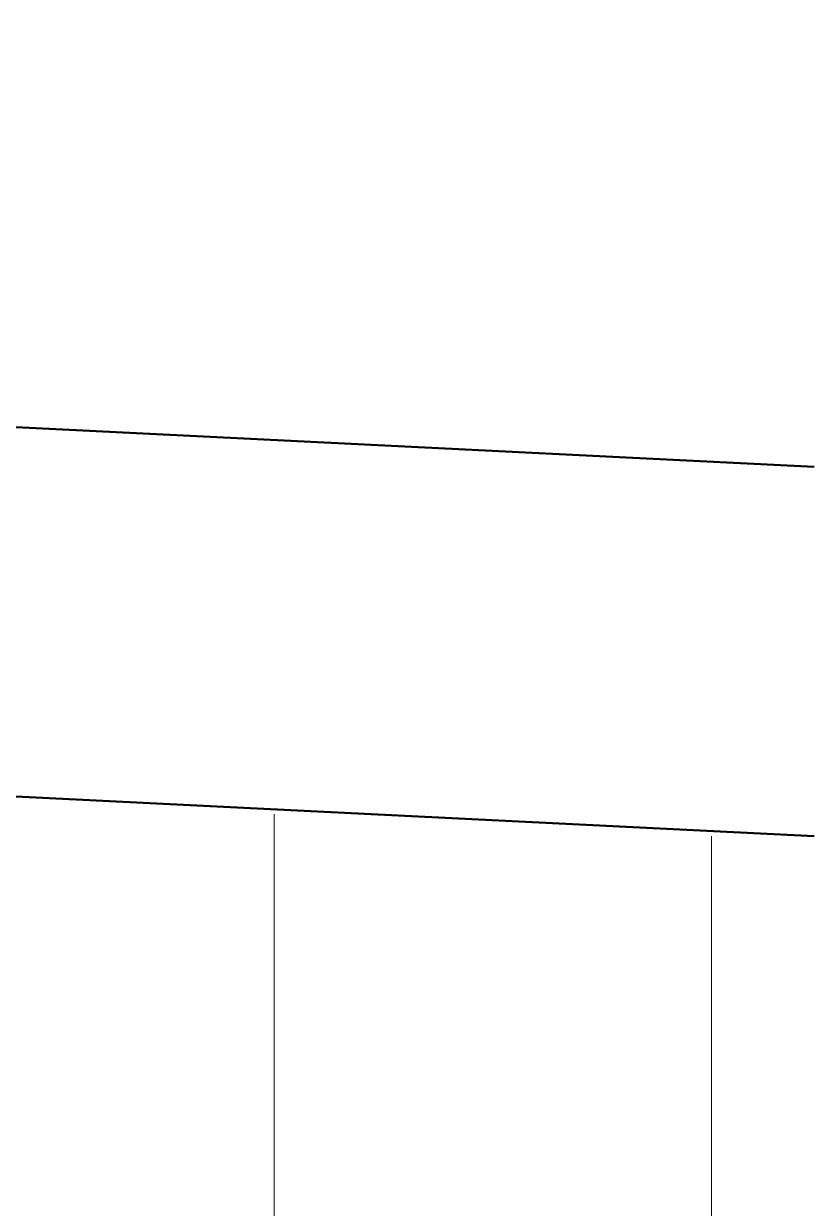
# Model space of a CAD drawing. Header units: metres. Extents: x 10 to 831, y 10 to 584.
# Drawn here: x 361.72 to 366, y 289.59 to 296 of the extents above; entities that cross this region are included whole.
import ezdxf

# ---------------------------------------------------------------- set-up
doc = ezdxf.new("R2010")
doc.units = ezdxf.units.M
doc.layers.add('CUT', color=7, linetype='Continuous', lineweight=50)
doc.layers.add('VIS', color=8, linetype='Continuous', lineweight=13)

msp = doc.modelspace()

# ---------------------------------------------------------------- linework, layer by layer
at = {"layer": 'CUT'}
for p, q in [((318, 296.002), (366, 293.6019)), ((366, 291.6021), (318, 294.002))]:
    msp.add_line(p, q, dxfattribs=at)
at = {"layer": 'VIS'}
for p, q in [((366, 293.6019), (318, 296.002)), ((347.3044, 294.5368), (363.0504, 293.7496)), ((356.1168, 294.096), (366, 293.6022)), ((356.4164, 294.0812), (366, 293.602)), ((366, 291.6021), (318, 294.002)), ((359.5672, 293.9236), (361.8404, 293.81)), ((359.8488, 293.9096), (366, 293.602)), ((359.9564, 293.904), (362.4816, 293.778)), ((360.7592, 293.864), (361.7572, 293.814)), ((360.8228, 293.8608), (361.8068, 293.8116)), ((360.8516, 293.8596), (361.848, 293.8096)), ((361.2476, 293.8396), (361.8416, 293.81)), ((361.2556, 293.8392), (361.8536, 293.8092)), ((361.3032, 293.8368), (361.8956, 293.8072)), ((361.354, 293.8344), (361.9056, 293.8068)), ((363.9824, 293.7028), (361.3972, 293.832)), ((361.3984, 293.832), (362.3752, 293.7832)), ((361.3996, 293.832), (361.9992, 293.802)), ((362.0072, 293.8016), (361.4168, 293.8312)), ((361.4188, 293.8312), (362.0184, 293.8012)), ((361.4628, 293.8288), (362.028, 293.8008)), ((361.4708, 293.8284), (362.8692, 293.7584)), ((361.5372, 293.8252), (362.1304, 293.7956)), ((361.564, 293.824), (361.7564, 293.814)), ((361.5788, 293.8232), (361.7744, 293.8132)), ((361.586, 293.8228), (361.7856, 293.8128)), ((361.5996, 293.822), (362.1976, 293.792)), ((361.6068, 293.8216), (361.8064, 293.8116)), ((363.0416, 293.75), (361.6428, 293.82)), ((361.6544, 293.8192), (361.8484, 293.8096)), ((361.684, 293.818), (362.1128, 293.7964)), ((361.9248, 293.8056), (361.7268, 293.8156)), ((361.7268, 293.8156), (361.9084, 293.8064)), ((361.742, 293.8148), (362.3348, 293.7852)), ((361.7452, 293.8148), (362.6108, 293.7716)), ((361.7516, 293.8144), (362.6892, 293.7676)), ((361.7608, 293.814), (361.9048, 293.8068)), ((361.962, 293.804), (361.7624, 293.814)), ((361.7656, 293.8136), (361.9644, 293.8036)), ((361.7772, 293.8132), (362.3772, 293.7832)), ((361.9828, 293.8028), (361.7828, 293.8128)), ((361.7832, 293.8128), (362.3776, 293.7832)), ((361.984, 293.8028), (361.7844, 293.8128)), ((361.7912, 293.8124), (361.9912, 293.8024)), ((361.8068, 293.8116), (366, 293.6019)), ((361.8076, 293.8116), (362.5536, 293.7744)), ((361.9848, 293.8028), (361.8084, 293.8116)), ((361.8088, 293.8116), (361.9828, 293.8028)), ((361.8156, 293.8112), (362.0156, 293.8012)), ((361.8212, 293.8108), (362.0132, 293.8012)), ((361.83, 293.8104), (362.03, 293.8004)), ((361.8364, 293.81), (362.0364, 293.8)), ((361.8392, 293.81), (362.0392, 293.8)), ((361.8424, 293.81), (363.6408, 293.72)), ((361.8488, 293.8096), (362.44, 293.78)), ((361.8508, 293.8096), (362.044, 293.8)), ((361.8592, 293.8092), (362.0592, 293.7992)), ((361.8712, 293.8084), (362.4704, 293.7784)), ((361.8812, 293.808), (362.0372, 293.8)), ((361.8844, 293.8076), (362.0844, 293.7976)), ((361.8892, 293.8076), (362.0888, 293.7976)), ((361.902, 293.8068), (362.5008, 293.7768)), ((361.9096, 293.8064), (362.1056, 293.7968)), ((362.1384, 293.7952), (361.9388, 293.8052)), ((361.9412, 293.8048), (362.54, 293.7748)), ((362.1436, 293.7948), (361.9444, 293.8048)), ((361.9476, 293.8048), (362.1472, 293.7948)), ((361.9556, 293.8044), (362.4108, 293.7816)), ((361.9592, 293.804), (362.1568, 293.794)), ((361.962, 293.804), (362.162, 293.794)), ((361.9728, 293.8032), (362.5684, 293.7736)), ((362.0232, 293.8008), (362.2228, 293.7908)), ((362.028, 293.8004), (362.1844, 293.7928)), ((362.0596, 293.7992), (362.21, 293.7916)), ((362.0656, 293.7988), (362.6396, 293.77)), ((362.092, 293.7976), (362.2412, 293.79)), ((362.2956, 293.7872), (362.0968, 293.7972)), ((362.102, 293.7968), (362.256, 293.7892)), ((362.1156, 293.7964), (362.842, 293.76)), ((362.116, 293.796), (363.0044, 293.7516)), ((362.1316, 293.7956), (363.1684, 293.7436)), ((362.3264, 293.7856), (362.1604, 293.794)), ((362.1644, 293.7936), (362.68, 293.768)), ((362.1752, 293.7932), (362.6404, 293.77)), ((362.1796, 293.7932), (362.3592, 293.784)), ((362.1904, 293.7924), (362.3568, 293.784)), ((362.1928, 293.7924), (363.9688, 293.7036)), ((362.1984, 293.792), (362.3576, 293.784)), ((362.2192, 293.7912), (362.4116, 293.7816)), ((362.2288, 293.7904), (365.2264, 293.6408)), ((362.2412, 293.79), (362.4284, 293.7804)), ((362.2596, 293.7892), (362.8556, 293.7592)), ((362.4552, 293.7792), (362.2604, 293.7888)), ((362.2612, 293.7888), (362.4612, 293.7788)), ((362.2864, 293.7876), (362.8716, 293.7584)), ((362.2968, 293.7872), (362.4876, 293.7776)), ((362.31, 293.7864), (362.9088, 293.7564)), ((362.314, 293.7864), (362.9132, 293.7564)), ((362.3336, 293.7852), (362.526, 293.7756)), ((362.3612, 293.784), (362.5568, 293.774)), ((362.3872, 293.7828), (362.584, 293.7728)), ((362.6064, 293.7716), (362.4156, 293.7812)), ((362.6292, 293.7704), (362.432, 293.7804)), ((362.4508, 293.7796), (362.65, 293.7696)), ((362.4512, 293.7796), (363.0492, 293.7496)), ((362.4568, 293.7792), (363.0084, 293.7516)), ((362.4816, 293.778), (363.0748, 293.7484)), ((362.5008, 293.7768), (362.6636, 293.7688)), ((362.5412, 293.7748), (362.9696, 293.7536)), ((362.7492, 293.7644), (362.5492, 293.7744)), ((362.5568, 293.774), (363.5568, 293.724)), ((362.5604, 293.774), (363.1576, 293.744)), ((362.5616, 293.774), (364.3616, 293.684)), ((362.5848, 293.7728), (366, 293.6019)), ((362.5884, 293.7724), (362.7804, 293.7628)), ((362.5952, 293.7724), (363.126, 293.7456)), ((362.618, 293.7712), (363.6176, 293.7212)), ((362.624, 293.7708), (362.8176, 293.7612)), ((362.6296, 293.7704), (363.2292, 293.7404)), ((362.6356, 293.7704), (363.2352, 293.7404)), ((362.6364, 293.77), (362.8364, 293.76)), ((362.654, 293.7692), (363.1232, 293.746)), ((362.6592, 293.7692), (362.8592, 293.7592)), ((362.6608, 293.7688), (362.8112, 293.7616)), ((363.1924, 293.7424), (362.6764, 293.768)), ((362.8876, 293.7576), (362.6876, 293.7676)), ((362.6884, 293.7676), (362.8884, 293.7576)), ((362.6884, 293.7676), (362.8376, 293.76)), ((362.6948, 293.7672), (362.8944, 293.7572)), ((362.718, 293.766), (362.872, 293.7584)), ((362.724, 293.766), (363.3172, 293.736)), ((362.9364, 293.7552), (362.7368, 293.7652)), ((362.7464, 293.7648), (362.946, 293.7548)), ((362.75, 293.7644), (363.7384, 293.7152)), ((362.94, 293.7552), (362.7604, 293.764)), ((362.7828, 293.7628), (363.3812, 293.7328)), ((362.7836, 293.7628), (364.5708, 293.6736)), ((362.7904, 293.7624), (364.1676, 293.6936)), ((362.796, 293.7624), (363.3944, 293.7324)), ((362.8036, 293.762), (363.0028, 293.752)), ((362.8172, 293.7612), (362.9988, 293.752)), ((362.8176, 293.7612), (362.9736, 293.7532)), ((362.8184, 293.7612), (363.0124, 293.7512)), ((362.8348, 293.7604), (362.9936, 293.7524)), ((362.8528, 293.7592), (363.0268, 293.7508)), ((362.8664, 293.7588), (363.3216, 293.736)), ((362.8824, 293.758), (363.8692, 293.7084)), ((362.9276, 293.7556), (363.1252, 293.7456)), ((362.9376, 293.7552), (363.1092, 293.7464)), ((362.9524, 293.7544), (363.1, 293.7468)), ((362.9588, 293.754), (363.158, 293.744)), ((364.6028, 293.672), (362.9608, 293.754)), ((363.1652, 293.7436), (362.9692, 293.7536)), ((362.97, 293.7536), (363.5352, 293.7252)), ((363.5704, 293.7236), (362.9708, 293.7536)), ((362.9908, 293.7524), (363.1908, 293.7424)), ((362.9912, 293.7524), (363.1788, 293.7432)), ((363.0056, 293.7516), (365.2044, 293.6416)), ((363.0476, 293.7496), (364.5364, 293.6752)), ((363.06, 293.7492), (363.632, 293.7204)), ((363.266, 293.7388), (363.0664, 293.7488)), ((363.0696, 293.7484), (363.2692, 293.7384)), ((363.0844, 293.7476), (363.28, 293.738)), ((363.1, 293.7472), (363.6988, 293.7172)), ((363.1032, 293.7468), (365.2196, 293.6412)), ((363.1224, 293.746), (363.2884, 293.7376)), ((363.1432, 293.7448), (363.3388, 293.7352)), ((363.1532, 293.7444), (363.3164, 293.736)), ((363.322, 293.736), (363.156, 293.744)), ((363.1644, 293.7436), (364.1572, 293.694)), ((363.1648, 293.7436), (363.3628, 293.734)), ((363.1892, 293.7424), (363.356, 293.7344)), ((363.1956, 293.7424), (363.7112, 293.7164)), ((363.2132, 293.7412), (364.1696, 293.6936)), ((363.4184, 293.7312), (363.2212, 293.7408)), ((363.2624, 293.7388), (364.3148, 293.6864)), ((363.4668, 293.7288), (363.2724, 293.7384)), ((363.2848, 293.7376), (363.434, 293.7304)), ((363.2996, 293.7372), (363.4492, 293.7296)), ((363.3344, 293.7352), (363.4884, 293.7276)), ((363.5004, 293.7268), (363.3436, 293.7348)), ((363.5468, 293.7248), (363.3468, 293.7348)), ((363.5492, 293.7244), (363.3492, 293.7344)), ((363.352, 293.7344), (364.3292, 293.6856)), ((363.356, 293.7344), (364.6988, 293.6672)), ((363.368, 293.7336), (363.9624, 293.704)), ((363.372, 293.7336), (363.5644, 293.7236)), ((363.3768, 293.7332), (363.9768, 293.7032)), ((363.3976, 293.732), (363.5908, 293.7224)), ((363.398, 293.732), (363.8264, 293.7108)), ((363.3984, 293.732), (364.398, 293.682)), ((363.4156, 293.7312), (364.1908, 293.6924)), ((363.618, 293.7212), (363.4204, 293.7308)), ((363.624, 293.7208), (363.4292, 293.7304)), ((363.4684, 293.7284), (363.668, 293.7184)), ((363.4708, 293.7284), (363.948, 293.7048)), ((363.4836, 293.728), (363.6832, 293.718)), ((363.488, 293.7276), (363.6876, 293.7176)), ((363.5076, 293.7268), (363.7072, 293.7168)), ((363.5124, 293.7264), (363.7124, 293.7164)), ((363.538, 293.7252), (364.1368, 293.6952)), ((363.544, 293.7248), (363.7256, 293.7156)), ((363.5488, 293.7244), (364.0708, 293.6984)), ((363.5552, 293.7244), (364.7364, 293.6652)), ((363.7376, 293.7152), (363.562, 293.724)), ((363.5676, 293.7236), (363.764, 293.7136)), ((363.5688, 293.7236), (364.2956, 293.6872)), ((363.7464, 293.7148), (363.5704, 293.7236)), ((363.5924, 293.7224), (363.7492, 293.7144)), ((363.6076, 293.7216), (363.7584, 293.714)), ((363.6096, 293.7216), (364.8968, 293.6572)), ((363.6132, 293.7212), (363.7612, 293.714)), ((363.642, 293.72), (364.6384, 293.67)), ((363.6468, 293.7196), (364.2448, 293.6896)), ((363.9052, 293.7068), (363.7072, 293.7168)), ((363.8672, 293.7088), (363.7132, 293.7164)), ((363.7184, 293.716), (363.916, 293.7064)), ((363.7412, 293.7148), (363.9288, 293.7056)), ((366, 293.6019), (363.7544, 293.7144)), ((363.7548, 293.7144), (364.352, 293.6844)), ((363.7772, 293.7132), (364.2324, 293.6904)), ((363.9812, 293.7028), (363.7816, 293.7128)), ((363.7904, 293.7124), (364.3904, 293.6824)), ((363.804, 293.7116), (366, 293.6019)), ((363.8056, 293.7116), (364.2948, 293.6872)), ((363.8088, 293.7116), (364.7952, 293.6624)), ((363.8224, 293.7108), (364.3416, 293.6848)), ((363.8284, 293.7104), (364.0284, 293.7004)), ((363.8364, 293.71), (364.0364, 293.7)), ((364.3768, 293.6832), (363.838, 293.71)), ((363.8384, 293.71), (363.986, 293.7028)), ((364.4112, 293.6816), (363.844, 293.7096)), ((363.8476, 293.7096), (364.4328, 293.6804)), ((363.8552, 293.7092), (364.3548, 293.6844)), ((363.8588, 293.7092), (364.0588, 293.6992)), ((363.8672, 293.7088), (364.0628, 293.6988)), ((363.8684, 293.7084), (364.0684, 293.6984)), ((363.8936, 293.7072), (364.4932, 293.6772)), ((363.8948, 293.7072), (366, 293.6019)), ((363.9104, 293.7064), (364.5036, 293.6768)), ((364.1036, 293.6968), (363.9172, 293.706)), ((363.9256, 293.7056), (364.1212, 293.696)), ((363.9276, 293.7056), (364.4792, 293.678)), ((364.1384, 293.6952), (363.9388, 293.7052)), ((364.132, 293.6952), (363.9416, 293.7048)), ((363.9504, 293.7044), (364.4128, 293.6812)), ((364.1284, 293.6956), (363.9716, 293.7036)), ((363.9796, 293.7032), (364.1792, 293.6932)), ((363.9928, 293.7024), (364.5912, 293.6724)), ((364, 293.702), (364.1996, 293.692)), ((364.0012, 293.702), (364.9388, 293.6552)), ((364.01, 293.7016), (364.5404, 293.6748)), ((364.2076, 293.6916), (364.0104, 293.7016)), ((364.0468, 293.6996), (364.2464, 293.6896)), ((364.064, 293.6988), (364.6576, 293.6692)), ((364.6816, 293.668), (364.0936, 293.6972)), ((364.1004, 293.6968), (365.0428, 293.65)), ((364.1132, 293.6964), (366, 293.602)), ((364.3152, 293.6864), (364.1152, 293.6964)), ((364.3488, 293.6844), (364.1488, 293.6944)), ((364.318, 293.686), (364.152, 293.6944)), ((364.1524, 293.6944), (364.7492, 293.6644)), ((364.3612, 293.684), (364.1612, 293.694)), ((364.1684, 293.6936), (366, 293.6019)), ((364.1708, 293.6936), (364.3644, 293.6836)), ((364.1952, 293.6924), (364.6428, 293.67)), ((364.2056, 293.6916), (365.2428, 293.64)), ((364.2136, 293.6912), (365.5928, 293.6224)), ((364.2168, 293.6912), (364.4168, 293.6812)), ((364.2172, 293.6912), (364.8168, 293.6612)), ((364.2184, 293.6912), (364.3748, 293.6832)), ((364.2344, 293.6904), (364.8336, 293.6604)), ((364.2392, 293.69), (364.4392, 293.68)), ((364.2456, 293.6896), (364.8412, 293.66)), ((364.2484, 293.6896), (365.492, 293.6272)), ((364.2552, 293.6892), (364.6836, 293.668)), ((364.2608, 293.6888), (364.4608, 293.6788)), ((364.2672, 293.6888), (364.4668, 293.6788)), ((364.2708, 293.6884), (364.4524, 293.6792)), ((364.298, 293.6872), (364.8968, 293.6572)), ((364.3036, 293.6868), (366, 293.6019)), ((364.3064, 293.6868), (364.506, 293.6768)), ((364.3304, 293.6856), (364.5096, 293.6764)), ((364.3316, 293.6856), (366, 293.6022)), ((365.4824, 293.628), (364.3428, 293.6848)), ((364.3524, 293.6844), (365.3504, 293.6344)), ((364.3536, 293.6844), (364.498, 293.6772)), ((364.3544, 293.6844), (364.9444, 293.6548)), ((364.3612, 293.684), (364.9608, 293.654)), ((364.3704, 293.6836), (364.5644, 293.6736)), ((364.4248, 293.6808), (364.584, 293.6728)), ((364.632, 293.6704), (364.438, 293.68)), ((366, 293.6019), (364.44, 293.68)), ((364.4776, 293.678), (364.6268, 293.6708)), ((364.4916, 293.6776), (364.6792, 293.668)), ((364.6972, 293.6672), (364.4992, 293.6772)), ((364.5248, 293.6756), (365.1012, 293.6468)), ((364.5568, 293.674), (365.1568, 293.644)), ((364.5708, 293.6736), (365.0864, 293.6476)), ((364.5768, 293.6732), (365.5764, 293.6232)), ((364.5844, 293.6728), (366, 293.6019)), ((364.586, 293.6728), (364.7768, 293.6632)), ((364.5928, 293.6724), (364.7668, 293.6636)), ((364.7568, 293.664), (364.5996, 293.672)), ((364.6184, 293.6712), (366, 293.602)), ((364.628, 293.6708), (364.8276, 293.6608)), ((364.6368, 293.67), (364.8368, 293.66)), ((364.64, 293.67), (366, 293.6019)), ((364.6556, 293.6692), (365.4312, 293.6304)), ((364.6588, 293.6692), (364.8584, 293.6592)), ((364.6676, 293.6688), (366, 293.6021)), ((364.6828, 293.668), (364.8824, 293.658)), ((364.6876, 293.6676), (364.8396, 293.66)), ((364.7076, 293.6668), (364.9032, 293.6568)), ((364.7112, 293.6664), (364.9108, 293.6564)), ((364.7352, 293.6652), (365.7332, 293.6152)), ((365.2568, 293.6392), (364.7408, 293.6648)), ((364.7428, 293.6648), (364.9424, 293.6548)), ((364.7436, 293.6648), (365.3172, 293.636)), ((364.7528, 293.6644), (365.3488, 293.6344)), ((364.7656, 293.6636), (364.916, 293.656)), ((364.7828, 293.6628), (365.2808, 293.638)), ((364.7844, 293.6628), (364.9476, 293.6548)), ((364.9964, 293.652), (364.7992, 293.662)), ((364.8148, 293.6612), (365.014, 293.6512)), ((364.8428, 293.66), (365.042, 293.65)), ((364.844, 293.6596), (365.9392, 293.6052)), ((364.854, 293.6592), (365.3536, 293.6344)), ((364.8564, 293.6592), (365.8432, 293.61)), ((364.8748, 293.6584), (365.0288, 293.6504)), ((364.904, 293.6568), (365.1016, 293.6468)), ((365.0784, 293.648), (364.9184, 293.656)), ((364.9444, 293.6548), (365.1376, 293.6452)), ((365.1484, 293.6444), (364.9488, 293.6544)), ((364.9492, 293.6544), (365.148, 293.6444)), ((364.9528, 293.6544), (365.5472, 293.6248)), ((365.1804, 293.6428), (364.9804, 293.6528)), ((364.99, 293.6524), (365.19, 293.6424)), ((365.0024, 293.652), (365.1584, 293.644)), ((365.0184, 293.6512), (365.994, 293.6024)), ((365.0416, 293.65), (365.2376, 293.64)), ((365.0572, 293.6492), (365.2572, 293.6392)), ((365.0604, 293.6488), (365.2604, 293.6388)), ((365.2624, 293.6388), (365.0628, 293.6488)), ((365.0664, 293.6488), (365.266, 293.6388)), ((365.2824, 293.638), (365.0828, 293.648)), ((365.0904, 293.6476), (365.538, 293.6252)), ((365.0928, 293.6472), (365.692, 293.6172)), ((365.0968, 293.6472), (365.6904, 293.6176)), ((365.1048, 293.6468), (365.3044, 293.6368)), ((365.1468, 293.6448), (365.3448, 293.6348)), ((365.1768, 293.6432), (365.7752, 293.6132)), ((365.1896, 293.6424), (365.7876, 293.6128)), ((365.1968, 293.642), (365.3964, 293.632)), ((365.2072, 293.6416), (366, 293.602)), ((365.3848, 293.6328), (365.2276, 293.6408)), ((365.2408, 293.64), (365.44, 293.63)), ((365.2416, 293.64), (365.4292, 293.6304)), ((365.274, 293.6384), (365.466, 293.6288)), ((365.4544, 293.6292), (365.2748, 293.6384)), ((365.2888, 293.6376), (365.4628, 293.6288)), ((365.4896, 293.6276), (365.2912, 293.6376)), ((365.3004, 293.6368), (365.4896, 293.6276)), ((365.306, 293.6368), (366, 293.6021)), ((365.3128, 293.6364), (365.7484, 293.6144)), ((365.5084, 293.6264), (365.332, 293.6352)), ((365.3612, 293.634), (365.5428, 293.6248)), ((365.3672, 293.6336), (365.5176, 293.626)), ((365.3792, 293.6332), (365.5384, 293.6252)), ((365.3976, 293.632), (365.5404, 293.6248)), ((365.3976, 293.632), (366, 293.6019)), ((365.5956, 293.6224), (365.398, 293.632)), ((365.3984, 293.632), (365.95, 293.6044)), ((365.4164, 293.6312), (366, 293.602)), ((365.4216, 293.6308), (366, 293.6019)), ((365.4248, 293.6308), (365.9552, 293.6044)), ((365.4272, 293.6308), (366, 293.6021)), ((365.4332, 293.6304), (366, 293.602)), ((365.4368, 293.63), (365.6368, 293.62)), ((365.4368, 293.63), (365.926, 293.6056)), ((365.4396, 293.63), (365.6396, 293.62)), ((365.6576, 293.6192), (365.4592, 293.6292)), ((365.658, 293.6192), (365.4672, 293.6288)), ((365.4912, 293.6276), (365.6452, 293.6196)), ((365.51, 293.6264), (366, 293.6019)), ((365.7288, 293.6156), (365.5292, 293.6256)), ((365.5344, 293.6252), (365.7284, 293.6156)), ((365.5452, 293.6248), (366, 293.6021)), ((365.5528, 293.6244), (366, 293.602)), ((365.5984, 293.622), (365.7504, 293.6144)), ((365.602, 293.622), (366, 293.602)), ((365.7976, 293.612), (365.6032, 293.622)), ((365.608, 293.6216), (366, 293.602)), ((365.6464, 293.6196), (366, 293.602)), ((365.6708, 293.6184), (365.8196, 293.6112)), ((365.6776, 293.618), (366, 293.6019)), ((365.8792, 293.608), (365.68, 293.618)), ((365.6872, 293.6176), (365.8352, 293.6104)), ((365.6948, 293.6172), (365.8924, 293.6072)), ((365.9084, 293.6064), (365.7124, 293.6164)), ((365.7176, 293.616), (365.9112, 293.6064)), ((365.7304, 293.6156), (365.9212, 293.606)), ((365.7436, 293.6148), (365.9424, 293.6048)), ((365.7452, 293.6148), (366, 293.602)), ((365.9484, 293.6044), (365.7484, 293.6144)), ((365.7616, 293.614), (366, 293.6021)), ((365.79, 293.6124), (366, 293.6019)), ((365.7968, 293.612), (365.9892, 293.6024)), ((365.8248, 293.6108), (366, 293.6018)), ((365.826, 293.6108), (366, 293.6021)), ((365.834, 293.6104), (366, 293.602)), ((365.8532, 293.6092), (366, 293.6019)), ((365.8584, 293.6092), (366, 293.6021)), ((365.8604, 293.6088), (366, 293.6018)), ((365.8652, 293.6088), (366, 293.6021)), ((365.8816, 293.608), (366, 293.6021)), ((365.8952, 293.6072), (366, 293.602)), ((365.896, 293.6072), (366, 293.602)), ((365.9036, 293.6068), (366, 293.602)), ((365.9044, 293.6068), (366, 293.602)), ((365.928, 293.6056), (366, 293.6019)), ((366, 293.6019), (365.9332, 293.6052)), ((365.9384, 293.6052), (366, 293.602)), ((365.9444, 293.6048), (366, 293.602)), ((365.9604, 293.604), (366, 293.602)), ((365.9688, 293.6036), (366, 293.602)), ((365.9848, 293.6028), (366, 293.602)), ((365.992, 293.6024), (366, 293.602)), ((362.8508, 291.7596), (349.4968, 292.4272)), ((366, 291.6021), (357.69, 292.0176)), ((359.976, 291.9032), (362.1328, 291.7952)), ((366, 291.6021), (360.1204, 291.896)), ((362.2872, 291.7876), (360.1504, 291.8944)), ((362.1312, 291.7956), (360.7372, 291.8652)), ((366, 291.6021), (360.9708, 291.8536)), ((362.7736, 291.7632), (361.0192, 291.8512)), ((361.7992, 291.812), (361.1996, 291.842)), ((361.8188, 291.8112), (361.2192, 291.8412)), ((361.7928, 291.8124), (361.2196, 291.8412)), ((361.8396, 291.81), (361.2744, 291.8384)), ((361.472, 291.8284), (361.9884, 291.8024)), ((361.9392, 291.8052), (361.4788, 291.828)), ((361.5472, 291.8248), (361.7472, 291.8148)), ((361.7912, 291.8124), (361.5912, 291.8224)), ((362.1796, 291.7932), (361.5936, 291.8224)), ((361.8196, 291.8112), (361.62, 291.8212)), ((361.8212, 291.8108), (361.6296, 291.8204)), ((361.83, 291.8104), (361.6304, 291.8204)), ((361.6404, 291.82), (361.8384, 291.81)), ((362.6416, 291.77), (361.6428, 291.82)), ((362.1644, 291.7936), (361.6488, 291.8196)), ((362.2428, 291.79), (361.652, 291.8196)), ((362.4044, 291.7816), (361.6584, 291.8192)), ((361.8712, 291.8084), (361.6716, 291.8184)), ((361.8508, 291.8096), (361.6756, 291.8184)), ((361.7068, 291.8168), (361.8988, 291.8072)), ((363.4312, 291.7304), (361.7504, 291.8144)), ((362.3496, 291.7844), (361.7804, 291.8128)), ((361.8424, 291.81), (362.442, 291.78)), ((362.448, 291.7796), (361.8744, 291.8084)), ((362.456, 291.7792), (361.8772, 291.808)), ((362.0596, 291.7992), (361.9092, 291.8064)), ((361.9096, 291.8064), (362.51, 291.7764)), ((361.9236, 291.806), (362.1184, 291.796)), ((361.9304, 291.8056), (362.0872, 291.7976)), ((362.4716, 291.7784), (361.9384, 291.8052)), ((362.102, 291.7968), (361.9476, 291.8048)), ((362.1492, 291.7944), (361.9492, 291.8044)), ((361.9512, 291.8044), (363.2596, 291.7392)), ((362.116, 291.7964), (361.952, 291.8044)), ((361.9712, 291.8036), (364.17, 291.6936)), ((362.1772, 291.7932), (361.9772, 291.8032)), ((363.0204, 291.7508), (361.9836, 291.8028)), ((361.984, 291.8028), (362.184, 291.7928)), ((361.9848, 291.8028), (362.1608, 291.794)), ((362.5688, 291.7736), (361.988, 291.8028)), ((361.994, 291.8024), (364.9764, 291.6532)), ((362.0072, 291.8016), (362.2044, 291.7916)), ((362.0104, 291.8016), (363.0096, 291.7516)), ((362.1744, 291.7932), (362.0112, 291.8016)), ((362.5236, 291.776), (362.024, 291.8008)), ((362.2288, 291.7904), (362.0288, 291.8004)), ((362.0488, 291.7996), (364.4204, 291.6808)), ((363.45, 291.7296), (362.0516, 291.7996)), ((362.2412, 291.79), (362.0536, 291.7992)), ((362.2316, 291.7904), (362.0584, 291.7992)), ((362.068, 291.7984), (362.6672, 291.7688)), ((362.27, 291.7884), (362.07, 291.7984)), ((362.2576, 291.7892), (362.0708, 291.7984)), ((362.2968, 291.7872), (362.106, 291.7968)), ((362.11, 291.7964), (362.7088, 291.7664)), ((362.31, 291.7864), (362.1104, 291.7964)), ((362.1232, 291.796), (362.3008, 291.7868)), ((362.1436, 291.7948), (362.3432, 291.7848)), ((362.7616, 291.764), (362.162, 291.794)), ((362.6972, 291.7672), (362.2244, 291.7908)), ((362.4376, 291.78), (362.2644, 291.7888)), ((362.4424, 291.78), (362.3004, 291.7868)), ((362.3068, 291.7868), (362.5068, 291.7768)), ((362.5016, 291.7768), (362.314, 291.7864)), ((362.3148, 291.7864), (362.5148, 291.7764)), ((362.3472, 291.7848), (362.5472, 291.7748)), ((362.9568, 291.754), (362.3568, 291.784)), ((362.362, 291.784), (362.9616, 291.754)), ((362.552, 291.7744), (362.3768, 291.7832)), ((362.5884, 291.7724), (362.3968, 291.782)), ((362.4132, 291.7812), (362.5816, 291.7728)), ((362.5952, 291.7724), (362.4184, 291.7812)), ((362.6296, 291.7704), (362.4296, 291.7804)), ((362.5872, 291.7728), (362.4344, 291.7804)), ((363.0352, 291.7504), (362.436, 291.7804)), ((362.6552, 291.7692), (362.4552, 291.7792)), ((362.4552, 291.7792), (362.65, 291.7696)), ((362.6608, 291.7688), (362.5104, 291.7764)), ((362.7, 291.7672), (362.5216, 291.776)), ((362.5584, 291.774), (362.7152, 291.7664)), ((362.718, 291.766), (362.564, 291.7736)), ((362.7428, 291.7648), (362.5728, 291.7732)), ((362.5808, 291.7728), (362.7604, 291.764)), ((363.182, 291.7428), (362.5836, 291.7728)), ((362.796, 291.762), (362.5968, 291.772)), ((362.6064, 291.7716), (363.1784, 291.7432)), ((363.1004, 291.7468), (362.608, 291.7716)), ((364.4412, 291.68), (362.6472, 291.7696)), ((362.6892, 291.7676), (362.8656, 291.7588)), ((362.7052, 291.7668), (362.9052, 291.7568)), ((362.7492, 291.7644), (362.9492, 291.7544)), ((362.9496, 291.7544), (362.7492, 291.7644)), ((362.9244, 291.7556), (362.7512, 291.7644)), ((363.7612, 291.714), (362.7616, 291.764)), ((362.7756, 291.7632), (362.9756, 291.7532)), ((363.3468, 291.7348), (362.7816, 291.7628)), ((362.7836, 291.7628), (362.9832, 291.7528)), ((362.9908, 291.7524), (362.7908, 291.7624)), ((362.9912, 291.7524), (362.8036, 291.762)), ((363.004, 291.7516), (362.8176, 291.7612)), ((363.4176, 291.7312), (362.818, 291.7612)), ((363.0188, 291.7512), (362.8192, 291.7612)), ((362.8216, 291.7608), (363.0204, 291.7508)), ((362.8272, 291.7608), (363.0248, 291.7508)), ((363.028, 291.7504), (362.8284, 291.7604)), ((362.8332, 291.7604), (363.0104, 291.7516)), ((363.4412, 291.73), (362.8692, 291.7584)), ((363.0696, 291.7484), (362.87, 291.7584)), ((362.9364, 291.7552), (363.1356, 291.7452)), ((362.9416, 291.7548), (363.54, 291.7252)), ((364.626, 291.6708), (362.978, 291.7532)), ((362.9824, 291.7528), (363.1668, 291.7436)), ((363.184, 291.7428), (362.9872, 291.7528)), ((363.0076, 291.7516), (363.2028, 291.742)), ((363.1892, 291.7424), (363.0228, 291.7508)), ((363.5392, 291.7252), (363.0236, 291.7508)), ((363.5552, 291.7244), (363.0492, 291.7496)), ((363.0772, 291.7216), (363.0772, 285.748)), ((363.1068, 291.7468), (363.3072, 291.7368)), ((363.11, 291.7464), (363.31, 291.7364)), ((364.1644, 291.6936), (363.112, 291.7464)), ((363.2996, 291.7372), (363.1504, 291.7444)), ((363.356, 291.7344), (363.164, 291.744)), ((363.7768, 291.7132), (363.1768, 291.7432)), ((364.2588, 291.6892), (363.1804, 291.7428)), ((363.1864, 291.7428), (363.3436, 291.7348)), ((363.1924, 291.7424), (363.7084, 291.7164)), ((363.3408, 291.7348), (363.194, 291.7424)), ((363.7984, 291.712), (363.1988, 291.742)), ((363.2056, 291.7416), (363.3872, 291.7328)), ((363.2424, 291.74), (363.4344, 291.7304)), ((363.266, 291.7388), (363.4656, 291.7288)), ((363.4684, 291.7284), (363.2684, 291.7384)), ((363.2744, 291.7384), (363.4728, 291.7284)), ((363.2768, 291.738), (363.844, 291.7096)), ((363.3072, 291.7368), (363.906, 291.7068)), ((364.372, 291.6836), (363.3792, 291.7332)), ((363.9784, 291.7032), (363.4044, 291.7316)), ((363.4184, 291.7312), (363.6156, 291.7212)), ((363.614, 291.7212), (363.4212, 291.7308)), ((363.604, 291.7216), (363.4288, 291.7304)), ((363.6168, 291.7212), (363.4436, 291.73)), ((363.6132, 291.7212), (363.4648, 291.7288)), ((366, 291.602), (363.468, 291.7284)), ((363.4848, 291.7276), (364.07, 291.6984)), ((363.9572, 291.704), (363.4848, 291.7276)), ((364.342, 291.6848), (363.4904, 291.7276)), ((363.5148, 291.7264), (363.7152, 291.7164)), ((363.5288, 291.7256), (365.3196, 291.636)), ((364.1176, 291.696), (363.5368, 291.7252)), ((363.5428, 291.7248), (363.7204, 291.716)), ((364.1336, 291.6952), (363.5476, 291.7248)), ((364.1496, 291.6944), (363.5496, 291.7244)), ((363.5536, 291.7244), (363.7532, 291.7144)), ((363.7412, 291.7148), (363.554, 291.7244)), ((363.7508, 291.7144), (363.5644, 291.7236)), ((363.7904, 291.7124), (363.5908, 291.7224)), ((363.7564, 291.714), (363.5924, 291.7224)), ((363.5928, 291.7224), (363.7928, 291.7124)), ((366, 291.6021), (363.604, 291.7216)), ((363.8088, 291.7116), (363.6112, 291.7216)), ((363.618, 291.7212), (363.816, 291.7112)), ((363.624, 291.7208), (363.8188, 291.7112)), ((363.8284, 291.7104), (363.6288, 291.7204)), ((363.8056, 291.7116), (363.6424, 291.72)), ((363.8684, 291.7084), (363.6688, 291.7184)), ((363.6732, 291.7184), (363.8444, 291.7096)), ((364.2476, 291.6896), (363.6784, 291.718)), ((363.7464, 291.7148), (363.9228, 291.706)), ((363.7616, 291.714), (364.2676, 291.6888)), ((363.9796, 291.7032), (363.7804, 291.7128)), ((363.9928, 291.7024), (363.7932, 291.7124)), ((364.01, 291.7016), (363.8332, 291.7104)), ((363.91, 291.7064), (364.11, 291.6964)), ((364.0872, 291.6976), (363.9336, 291.7052)), ((365.6084, 291.6216), (363.9356, 291.7052)), ((364.4872, 291.6776), (363.9512, 291.7044)), ((364.1684, 291.6936), (363.9952, 291.7024)), ((364.6076, 291.6716), (364.0164, 291.7012)), ((364.0176, 291.7012), (364.1972, 291.692)), ((364.1884, 291.6924), (364.0216, 291.7008)), ((364.2344, 291.6904), (364.0344, 291.7004)), ((364.4936, 291.6772), (364.046, 291.6996)), ((364.2456, 291.6896), (364.0468, 291.6996)), ((364.2548, 291.6892), (364.0552, 291.6992)), ((365.0944, 291.6472), (364.0576, 291.6992)), ((364.0644, 291.6988), (364.6636, 291.6688)), ((364.2672, 291.6888), (364.0676, 291.6988)), ((364.9592, 291.654), (364.0708, 291.6984)), ((364.3064, 291.6868), (364.1068, 291.6968)), ((364.3052, 291.6868), (364.13, 291.6956)), ((364.132, 291.6952), (364.7044, 291.6668)), ((364.3092, 291.6864), (364.136, 291.6952)), ((364.1384, 291.6952), (364.3376, 291.6852)), ((364.168, 291.6936), (364.3516, 291.6844)), ((364.3764, 291.6832), (364.1888, 291.6924)), ((364.2076, 291.6916), (364.4048, 291.6816)), ((364.7412, 291.6648), (364.2488, 291.6896)), ((364.8544, 291.6592), (364.2892, 291.6876)), ((364.2896, 291.6876), (365.662, 291.6188)), ((364.4916, 291.6776), (364.304, 291.6868)), ((364.3072, 291.6868), (364.5072, 291.6768)), ((364.3464, 291.6848), (364.5464, 291.6748)), ((364.5568, 291.674), (364.3568, 291.684)), ((364.3696, 291.6836), (364.5664, 291.6736)), ((364.3748, 291.6832), (364.5744, 291.6732)), ((364.3944, 291.6824), (364.586, 291.6728)), ((364.586, 291.6728), (364.3952, 291.6824)), ((364.5708, 291.6736), (364.3988, 291.682)), ((364.6168, 291.6712), (364.4168, 291.6812)), ((364.6176, 291.6712), (364.418, 291.6812)), ((364.628, 291.6708), (364.428, 291.6804)), ((365.4392, 291.63), (364.44, 291.68)), ((364.4512, 291.6796), (364.6276, 291.6708)), ((364.466, 291.6788), (364.6644, 291.6688)), ((364.6676, 291.6688), (364.468, 291.6788)), ((365.1608, 291.644), (364.5608, 291.674)), ((364.7256, 291.6656), (364.5728, 291.6732)), ((364.772, 291.6632), (364.5792, 291.6732)), ((364.7656, 291.6636), (364.6156, 291.6712)), ((364.64, 291.67), (365.2392, 291.64)), ((364.6556, 291.6692), (365.2408, 291.64)), ((364.8072, 291.6616), (364.6608, 291.6688)), ((364.8712, 291.6584), (364.6844, 291.6676)), ((364.7104, 291.6664), (364.9104, 291.6564)), ((366, 291.6021), (364.72, 291.666)), ((365.2176, 291.6412), (364.7448, 291.6648)), ((364.9496, 291.6544), (364.7496, 291.6644)), ((364.7568, 291.664), (364.9136, 291.6564)), ((364.7608, 291.664), (365.3604, 291.634)), ((365.3764, 291.6332), (364.7768, 291.6632)), ((364.782, 291.6628), (364.982, 291.6528)), ((364.99, 291.6524), (364.79, 291.6624)), ((364.7916, 291.6624), (364.9916, 291.6524)), ((364.7928, 291.6624), (364.9876, 291.6528)), ((364.8048, 291.6616), (365.0024, 291.652)), ((365.0264, 291.6508), (364.8268, 291.6608)), ((364.8276, 291.6608), (365.012, 291.6512)), ((365.0664, 291.6488), (364.8664, 291.6588)), ((364.8832, 291.658), (365.0828, 291.648)), ((364.9036, 291.6568), (365.1032, 291.6468)), ((365.1048, 291.6468), (364.9052, 291.6568)), ((365.126, 291.6456), (364.9348, 291.6552)), ((364.936, 291.6552), (365.1356, 291.6452)), ((365.3888, 291.6324), (364.9412, 291.6548)), ((365.5756, 291.6232), (364.9772, 291.6532)), ((365.1896, 291.6424), (364.99, 291.6524)), ((364.9964, 291.652), (365.194, 291.6424)), ((365.0204, 291.6508), (365.2016, 291.642)), ((365.1872, 291.6428), (365.0208, 291.6508)), ((365.2416, 291.64), (365.054, 291.6492)), ((365.274, 291.6384), (365.0824, 291.648)), ((365.0828, 291.648), (365.282, 291.638)), ((365.0944, 291.6472), (365.6916, 291.6176)), ((365.1076, 291.6468), (365.3076, 291.6368)), ((366, 291.602), (365.1116, 291.6464)), ((365.1464, 291.6448), (365.3464, 291.6348)), ((365.156, 291.644), (365.332, 291.6352)), ((365.348, 291.6344), (365.1752, 291.6432)), ((366, 291.6021), (365.2012, 291.642)), ((365.3672, 291.6336), (365.2168, 291.6412)), ((365.4272, 291.6308), (365.2272, 291.6408)), ((365.8328, 291.6104), (365.2332, 291.6404)), ((365.3972, 291.632), (365.2332, 291.6404)), ((365.2568, 291.6392), (365.7728, 291.6132)), ((365.2624, 291.6388), (365.462, 291.6288)), ((365.4664, 291.6288), (365.2668, 291.6388)), ((365.4368, 291.63), (365.2736, 291.6384)), ((365.4912, 291.6276), (365.3372, 291.6352)), ((365.5452, 291.6248), (365.3484, 291.6344)), ((365.3848, 291.6328), (365.5416, 291.6248)), ((366, 291.602), (365.4168, 291.6312)), ((365.9456, 291.6048), (365.43, 291.6304)), ((365.6176, 291.6212), (365.4312, 291.6304)), ((365.4428, 291.6032), (365.4428, 285.63)), ((365.4476, 291.6296), (365.6164, 291.6212)), ((365.4544, 291.6292), (365.634, 291.6204)), ((366, 291.6019), (365.4732, 291.6284)), ((366, 291.602), (365.5012, 291.6268)), ((365.5104, 291.6264), (365.7104, 291.6164)), ((365.5152, 291.6264), (365.7152, 291.6164)), ((365.6872, 291.6176), (365.5388, 291.6252)), ((365.7304, 291.6156), (365.5396, 291.6252)), ((365.546, 291.6248), (365.738, 291.6152)), ((365.7096, 291.6164), (365.5492, 291.6244)), ((365.7496, 291.6144), (365.5496, 291.6244)), ((365.5728, 291.6232), (365.7716, 291.6136)), ((366, 291.6021), (365.5764, 291.6232)), ((365.5812, 291.6228), (365.7812, 291.6128)), ((365.79, 291.6124), (365.59, 291.6224)), ((365.5956, 291.6224), (365.7936, 291.6124)), ((366, 291.6019), (365.5976, 291.622)), ((366, 291.602), (365.616, 291.6212)), ((365.8168, 291.6112), (365.6172, 291.6212)), ((365.826, 291.6108), (365.626, 291.6208)), ((365.636, 291.6204), (365.8192, 291.6112)), ((365.6576, 291.6192), (365.8564, 291.6092)), ((365.658, 291.6192), (366, 291.602)), ((365.8652, 291.6088), (365.6656, 291.6188)), ((366, 291.6021), (365.6972, 291.6172)), ((365.9036, 291.6068), (365.704, 291.6168)), ((365.8992, 291.6072), (365.726, 291.6156)), ((365.734, 291.6152), (365.9332, 291.6052)), ((365.9168, 291.606), (365.738, 291.6152)), ((365.7856, 291.6128), (365.9828, 291.6028)), ((365.9476, 291.6048), (365.7948, 291.6124)), ((366, 291.6019), (365.7964, 291.612)), ((365.9688, 291.6036), (365.8184, 291.6112)), ((366, 291.6018), (365.8364, 291.61)), ((366, 291.6021), (365.8496, 291.6096)), ((366, 291.6021), (365.8676, 291.6088)), ((366, 291.6021), (365.8832, 291.608)), ((365.906, 291.6068), (366, 291.6021)), ((365.946, 291.6048), (366, 291.6021)), ((366, 291.6021), (365.9532, 291.6044)), ((366, 291.6018), (365.9568, 291.604)), ((366, 291.6021), (365.9612, 291.604)), ((365.9616, 291.604), (366, 291.602)), ((365.9908, 291.6024), (366, 291.6019))]:
    msp.add_line(p, q, dxfattribs=at)

doc.saveas('drawing.dxf')
